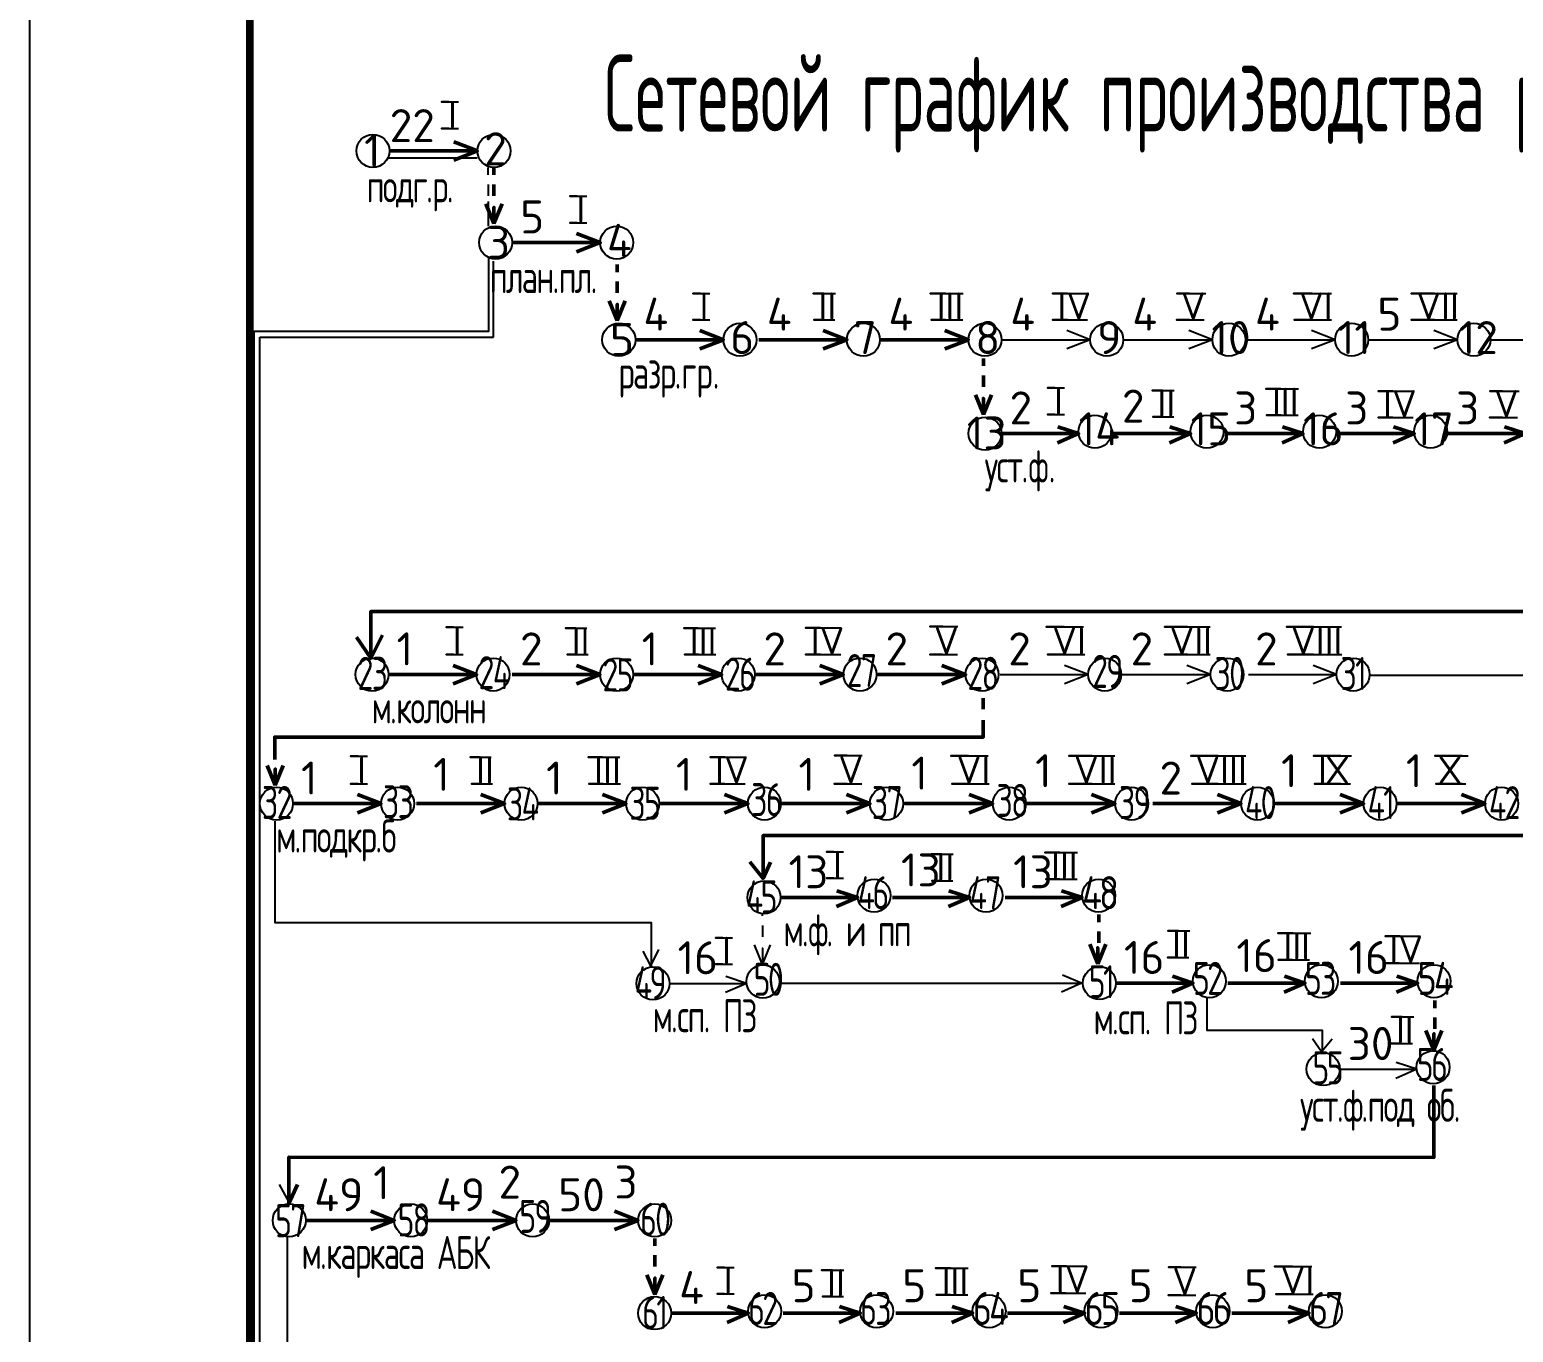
# Paper-space layout 'кал.план' of a CAD drawing. Header units: millimetres. Extents: x 0 to 2359, y 0 to 678.
# Drawn here: x 0.4 to 135.2, y 179.3 to 297.7 of the extents above; entities that cross this region are included whole.
import ezdxf

# ---------------------------------------------------------------- set-up
doc = ezdxf.new("R2010")
doc.units = ezdxf.units.MM
doc.header["$LTSCALE"] = 0.5
for name, color, linetype, lineweight in [('ТОЛСТЫЕ', 1, 'Continuous', 50), ('тонкая', 7, 'Continuous', 20), ('ТОНКИЕе', 7, 'Continuous', 25)]:
    doc.layers.add(name, color=color, linetype=linetype, lineweight=lineweight)
doc.layers.add('тонкие', color=7, linetype='Continuous')
doc.styles.add('Наклонный', font='isocpeur.ttf', dxfattribs={"width": 0.7, "height": 3.5})
doc.styles.add('Наклонный 5', font='isocpeur.ttf', dxfattribs={"height": 7})
doc.linetypes.add('119-1 Кабель высоковольтный подземный', pattern='A,8,-2,[31,Russia-GOST_Topo.shx,S=0.15,R=180,X=0,Y=0],1,[31,Russia-GOST_Topo.shx,S=0.1,R=180,X=0,Y=0],6,[31,Russia-GOST_Topo.shx,S=0.1,R=0,X=0,Y=0],1,[31,Russia-GOST_Topo.shx,S=0.15,R=0,X=0,Y=0],-2', length=20)

psp = doc.layouts.new('кал.план')

# ---------------------------------------------------------------- linework, layer by layer
at = {"layer": 'ТОЛСТЫЕ', "const_width": 0.7}
psp.add_lwpolyline([(20.4018, 5.2751), (835.4018, 5.2751), (835.4018, 589.2751), (20.4018, 589.2751)], close=True, dxfattribs=at)
at = {"layer": 'ТОЛСТЫЕ', "color": 0}
for points in [[(33.0836, 286.6386), (41.0836, 286.6386), (41.0836, 286.6386), (38.9397, 287.4727)], [(33.0836, 286.6386), (41.0836, 286.6386), (41.0836, 286.6386), (38.9397, 285.8045)], [(42.5836, 284.4637), (42.5836, 285.1386)], [(42.5836, 283.596), (42.5836, 282.5735)], [(42.5836, 280.0472), (42.5836, 280.0472), (41.8558, 281.8345)], [(42.5836, 280.0472), (42.5836, 280.0472), (43.3114, 281.8345)], [(42.5836, 281.5282), (42.5836, 281.5282), (42.5836, 280.0472)], [(44.2314, 278.3136), (52.2314, 278.3136), (52.2314, 278.3136), (50.0874, 279.1477)], [(44.2314, 278.3136), (52.2314, 278.3136), (52.2314, 278.3136), (50.0874, 277.4795)], [(53.7771, 275.6355), (53.7771, 276.3104)], [(53.7771, 274.7678), (53.7771, 273.7453)], [(53.7771, 271.219), (53.7771, 271.219), (53.0493, 273.0063)], [(53.7771, 271.219), (53.7771, 271.219), (54.5049, 273.0063)], [(53.7771, 272.7), (53.7771, 272.7), (53.7771, 271.219)], [(55.4249, 269.4854), (63.4249, 269.4854), (63.4249, 269.4854), (61.2809, 270.3194)], [(66.6418, 269.4854), (74.6418, 269.4854), (74.6418, 269.4854), (72.4978, 270.3194)], [(77.6876, 269.4854), (85.6876, 269.4854), (85.6876, 269.4854), (83.5437, 270.3194)], [(55.4249, 269.4854), (63.4249, 269.4854), (63.4249, 269.4854), (61.2809, 268.6513)], [(66.6418, 269.4854), (74.6418, 269.4854), (74.6418, 269.4854), (72.4978, 268.6513)], [(77.6876, 269.4854), (85.6876, 269.4854), (85.6876, 269.4854), (83.5437, 268.6513)], [(87.044, 267.1112), (87.044, 267.7861)], [(87.044, 266.2435), (87.044, 265.221)], [(87.044, 262.6947), (87.044, 262.6947), (86.3162, 264.482)], [(87.044, 262.6947), (87.044, 262.6947), (87.7718, 264.482)], [(87.044, 264.1757), (87.044, 264.1757), (87.044, 262.6947)], [(88.6918, 260.9611), (95.6918, 260.9611), (95.6918, 260.9611), (93.8187, 261.5738)], [(98.865, 260.9611), (105.865, 260.9611), (105.865, 260.9611), (103.9919, 261.5738)], [(109.0899, 260.9611), (116.0899, 260.9611), (116.0899, 260.9611), (114.2168, 261.5738)], [(119.1797, 260.9611), (126.1797, 260.9611), (126.1797, 260.9611), (124.3066, 261.5738)], [(129.2496, 260.9611), (136.2496, 260.9611), (136.2496, 260.9611), (134.3765, 261.5738)], [(88.6918, 260.9611), (95.6918, 260.9611), (95.6918, 260.9611), (93.7871, 260.1226)], [(98.865, 260.9611), (105.865, 260.9611), (105.865, 260.9611), (103.9604, 260.1226)], [(109.0899, 260.9611), (116.0899, 260.9611), (116.0899, 260.9611), (114.1852, 260.1226)], [(119.1797, 260.9611), (126.1797, 260.9611), (126.1797, 260.9611), (124.275, 260.1226)], [(129.2496, 260.9611), (136.2496, 260.9611), (136.2496, 260.9611), (134.3449, 260.1226)], [(31.3799, 240.5438), (32.4552, 242.6472)], [(33.0037, 239.0668), (41.0037, 239.0668), (41.0037, 239.0668), (38.8598, 239.9009)], [(33.0037, 239.0668), (41.0037, 239.0668), (41.0037, 239.0668), (38.8598, 238.2327)], [(44.2206, 239.0668), (52.2206, 239.0668), (52.2206, 239.0668), (50.0766, 239.9009)], [(44.2206, 239.0668), (52.2206, 239.0668), (52.2206, 239.0668), (50.0766, 238.2327)], [(55.2664, 239.0668), (63.2664, 239.0668), (63.2664, 239.0668), (61.1225, 239.9009)], [(55.2664, 239.0668), (63.2664, 239.0668), (63.2664, 239.0668), (61.1225, 238.2327)], [(66.3337, 239.0668), (74.3337, 239.0668), (74.3337, 239.0668), (72.1897, 239.9009)], [(66.3337, 239.0668), (74.3337, 239.0668), (74.3337, 239.0668), (72.1897, 238.2327)], [(77.4215, 239.0668), (85.4215, 239.0668), (85.4215, 239.0668), (83.2776, 239.9009)], [(77.4215, 239.0668), (85.4215, 239.0668), (85.4215, 239.0668), (83.2776, 238.2327)], [(87.0277, 236.931), (87.0277, 235.9085)], [(22.7106, 229.0072), (22.7106, 229.0072), (21.9828, 230.7945)], [(22.7106, 229.0072), (22.7106, 229.0072), (23.4384, 230.7945)], [(22.7106, 230.4882), (22.7106, 230.4882), (22.7106, 229.0072)], [(24.3235, 227.3361), (32.3235, 227.3361), (32.3235, 227.3361), (30.1795, 228.1702)], [(35.5403, 227.3361), (43.5403, 227.3361), (43.5403, 227.3361), (41.3964, 228.1702)], [(46.5862, 227.3361), (54.5862, 227.3361), (54.5862, 227.3361), (52.4422, 228.1702)], [(57.6534, 227.3361), (65.6534, 227.3361), (65.6534, 227.3361), (63.5095, 228.1702)], [(68.7413, 227.3361), (76.7413, 227.3361), (76.7413, 227.3361), (74.5973, 228.1702)], [(79.8899, 227.3361), (87.8899, 227.3361), (87.8899, 227.3361), (85.7459, 228.1702)], [(91.003, 227.3361), (99.003, 227.3361), (99.003, 227.3361), (96.8591, 228.1702)], [(102.4512, 227.3361), (110.4512, 227.3361), (110.4512, 227.3361), (108.3073, 228.1702)], [(113.5874, 227.3361), (121.5874, 227.3361), (121.5874, 227.3361), (119.4435, 228.1702)], [(124.6124, 227.3361), (132.6124, 227.3361), (132.6124, 227.3361), (130.4685, 228.1702)], [(24.3235, 227.3361), (32.3235, 227.3361), (32.3235, 227.3361), (30.1795, 226.5021)], [(35.5403, 227.3361), (43.5403, 227.3361), (43.5403, 227.3361), (41.3964, 226.5021)], [(46.5862, 227.3361), (54.5862, 227.3361), (54.5862, 227.3361), (52.4422, 226.5021)], [(57.6534, 227.3361), (65.6534, 227.3361), (65.6534, 227.3361), (63.5095, 226.5021)], [(68.7413, 227.3361), (76.7413, 227.3361), (76.7413, 227.3361), (74.5973, 226.5021)], [(79.8899, 227.3361), (87.8899, 227.3361), (87.8899, 227.3361), (85.7459, 226.5021)], [(91.003, 227.3361), (99.003, 227.3361), (99.003, 227.3361), (96.8591, 226.5021)], [(102.4512, 227.3361), (110.4512, 227.3361), (110.4512, 227.3361), (108.3073, 226.5021)], [(113.5874, 227.3361), (121.5874, 227.3361), (121.5874, 227.3361), (119.4435, 226.5021)], [(124.6124, 227.3361), (132.6124, 227.3361), (132.6124, 227.3361), (130.4685, 226.5021)], [(67.0286, 220.536), (67.7147, 222.0097)], [(68.6171, 218.8143), (75.6171, 218.8143), (75.6171, 218.8143), (73.744, 219.427)], [(68.6171, 218.8143), (75.6171, 218.8143), (75.6171, 218.8143), (73.7124, 217.9758)], [(78.7903, 218.8143), (85.7903, 218.8143), (85.7903, 218.8143), (83.9172, 219.427)], [(78.7903, 218.8143), (85.7903, 218.8143), (85.7903, 218.8143), (83.8857, 217.9758)], [(89.0152, 218.8143), (96.0152, 218.8143), (96.0152, 218.8143), (94.1421, 219.427)], [(89.0152, 218.8143), (96.0152, 218.8143), (96.0152, 218.8143), (94.1105, 217.9758)], [(97.5164, 216.58), (97.5164, 217.2549)], [(97.5164, 215.7123), (97.5164, 214.6898)], [(97.436, 212.7654), (97.436, 212.7654), (96.7082, 214.5527)], [(97.436, 212.7654), (97.436, 212.7654), (98.1638, 214.5527)], [(97.436, 214.2464), (97.436, 214.2464), (97.436, 212.7654)], [(99.0838, 211.0317), (106.0838, 211.0317), (106.0838, 211.0317), (104.2107, 211.6445)], [(109.257, 211.0317), (116.257, 211.0317), (116.257, 211.0317), (114.3839, 211.6445)], [(119.4819, 211.0317), (126.4819, 211.0317), (126.4819, 211.0317), (124.6088, 211.6445)], [(99.0838, 211.0317), (106.0838, 211.0317), (106.0838, 211.0317), (104.1791, 210.1933)], [(109.257, 211.0317), (116.257, 211.0317), (116.257, 211.0317), (114.3523, 210.1933)], [(119.4819, 211.0317), (126.4819, 211.0317), (126.4819, 211.0317), (124.5772, 210.1933)], [(128.0494, 208.7609), (128.0494, 209.4358)], [(128.0494, 207.8932), (128.0494, 206.8707)], [(127.969, 204.9463), (127.969, 204.9463), (127.2412, 206.7336)], [(127.969, 204.9463), (127.969, 204.9463), (128.6968, 206.7336)], [(127.969, 206.4273), (127.969, 206.4273), (127.969, 204.9463)], [(25.5256, 189.4718), (33.5256, 189.4718), (33.5256, 189.4718), (31.3817, 190.3059)], [(36.5928, 189.4718), (44.5928, 189.4718), (44.5928, 189.4718), (42.4489, 190.3059)], [(47.6807, 189.4718), (55.6807, 189.4718), (55.6807, 189.4718), (53.5367, 190.3059)], [(25.5256, 189.4718), (33.5256, 189.4718), (33.5256, 189.4718), (31.3817, 188.6377)], [(36.5928, 189.4718), (44.5928, 189.4718), (44.5928, 189.4718), (42.4489, 188.6377)], [(47.6807, 189.4718), (55.6807, 189.4718), (55.6807, 189.4718), (53.5367, 188.6377)], [(57.1953, 187.1621), (57.1953, 187.837)], [(57.1953, 186.2944), (57.1953, 185.2719)], [(57.1953, 182.7456), (57.1953, 182.7456), (56.4675, 184.5329)], [(57.1953, 182.7456), (57.1953, 182.7456), (57.9231, 184.5329)], [(57.1953, 184.2266), (57.1953, 184.2266), (57.1953, 182.7456)], [(58.6783, 181.0399), (65.6783, 181.0399), (65.6783, 181.0399), (63.8052, 181.6527)], [(58.6783, 181.0399), (65.6783, 181.0399), (65.6783, 181.0399), (63.7736, 180.2015)], [(68.8515, 181.0399), (75.8515, 181.0399), (75.8515, 181.0399), (73.9784, 181.6527)], [(68.8515, 181.0399), (75.8515, 181.0399), (75.8515, 181.0399), (73.9468, 180.2015)], [(79.0764, 181.0399), (86.0764, 181.0399), (86.0764, 181.0399), (84.2033, 181.6527)], [(79.0764, 181.0399), (86.0764, 181.0399), (86.0764, 181.0399), (84.1717, 180.2015)], [(89.2368, 181.0399), (96.2368, 181.0399), (96.2368, 181.0399), (94.3637, 181.6527)], [(89.2368, 181.0399), (96.2368, 181.0399), (96.2368, 181.0399), (94.3321, 180.2015)], [(99.3972, 181.0399), (106.3972, 181.0399), (106.3972, 181.0399), (104.5241, 181.6527)], [(99.3972, 181.0399), (106.3972, 181.0399), (106.3972, 181.0399), (104.4925, 180.2015)], [(109.6217, 181.0399), (116.6217, 181.0399), (116.6217, 181.0399), (114.7486, 181.6527)], [(109.6217, 181.0399), (116.6217, 181.0399), (116.6217, 181.0399), (114.717, 180.2015)]]:
    psp.add_lwpolyline(points, dxfattribs=at)
at = {"layer": 'ТОЛСТЫЕ', "color": 0, "linetype": '119-1 Кабель высоковольтный подземный', "ltscale": 0.7}
for points in [[(157.7096, 251.3131), (157.7096, 247.3485), (157.7096, 244.7796), (31.3799, 244.7796), (31.3799, 240.5438), (30.1032, 242.4577)], [(127.9688, 201.7181), (127.9688, 197.7535), (127.9688, 195.1846), (23.959, 195.2267), (23.959, 190.9908), (24.7216, 192.7259)]]:
    psp.add_lwpolyline(points, dxfattribs=at)
at = {"layer": 'ТОЛСТЫЕ', "color": 0, "linetype": '119-1 Кабель высоковольтный подземный', "ltscale": 0.8}
for points in [[(22.6629, 231.3421), (22.6629, 233.3778), (87.0277, 233.3778), (87.0277, 234.9122)], [(156.3921, 225.7271), (156.3921, 224.425), (67.0286, 224.425), (67.0286, 220.536), (65.8277, 222.0353)]]:
    psp.add_lwpolyline(points, dxfattribs=at)
at = {"layer": 'тонкие'}
psp.add_lwpolyline([(840.4018, 0.2751), (0.4018, 0.2751), (0.4018, 594.2751), (840.4018, 594.2751)], close=True, dxfattribs=at)
at = {"layer": 'ТОНКИЕе', "color": 0}
for p, q in [((42.5252, 269.7134), (42.5252, 276.6321)), ((21.3059, 58.8742), (21.3059, 269.7134)), ((21.3059, 269.7134), (42.5252, 269.7134))]:
    psp.add_line(p, q, dxfattribs=at)
for points in [[(38.4873, 291.0985), (37.8043, 291.0985), (39.3449, 291.0985)], [(38.4873, 288.6924), (37.8043, 288.6924), (39.3449, 288.6924)], [(32.9507, 286.0039), (41.0473, 286.0039)], [(42.0688, 284.4637), (42.0688, 285.1386)], [(42.0688, 283.596), (42.0688, 282.5735)], [(42.0688, 282.0477), (42.0688, 279.8051)], [(50.1466, 282.5252), (49.4637, 282.5252), (51.0042, 282.5252)], [(50.1466, 280.1192), (49.4637, 280.1192), (51.0042, 280.1192)], [(42.0797, 276.895), (42.0797, 270.2377), (20.7729, 270.2377), (20.7729, 58.226), (209.4408, 58.226), (209.4408, 65.9498)], [(61.3401, 273.697), (60.6572, 273.697), (62.1977, 273.697)], [(72.557, 273.697), (71.5726, 273.697), (73.5949, 273.697)], [(83.6028, 273.697), (82.2209, 273.697), (85.2041, 273.697)], [(94.67, 273.697), (93.3315, 273.697), (96.5734, 273.697)], [(105.7579, 273.697), (104.6028, 273.697), (107.2571, 273.697)], [(116.9065, 273.697), (115.2228, 273.697), (118.6676, 273.697)], [(128.0197, 273.697), (125.9063, 273.697), (130.0706, 273.697)], [(61.3401, 271.291), (60.6572, 271.291), (62.1977, 271.291)], [(72.557, 271.291), (71.6374, 271.291), (73.5621, 271.291)], [(83.6028, 271.291), (82.3055, 271.291), (85.1724, 271.291)], [(94.67, 271.291), (93.3138, 271.291), (96.503, 271.291)], [(105.7579, 271.291), (104.585, 271.291), (107.1146, 271.291)], [(116.9065, 271.291), (115.2802, 271.291), (118.6676, 271.291)], [(128.0197, 271.291), (125.9063, 271.291), (130.0706, 271.291)], [(88.7548, 269.4854), (96.7548, 269.4854), (96.7548, 269.4854), (94.6109, 270.3194)], [(99.8427, 269.4854), (107.8427, 269.4854), (107.8427, 269.4854), (105.6987, 270.3194)], [(110.9913, 269.4854), (118.9913, 269.4854), (118.9913, 269.4854), (116.8473, 270.3194)], [(122.1045, 269.4854), (130.1045, 269.4854), (130.1045, 269.4854), (127.9605, 270.3194)], [(88.7548, 269.4854), (96.7548, 269.4854), (96.7548, 269.4854), (94.6109, 268.6513)], [(99.8427, 269.4854), (107.8427, 269.4854), (107.8427, 269.4854), (105.6987, 268.6513)], [(110.9913, 269.4854), (118.9913, 269.4854), (118.9913, 269.4854), (116.8473, 268.6513)], [(122.1045, 269.4854), (130.1045, 269.4854), (130.1045, 269.4854), (127.9605, 268.6513)], [(93.5456, 265.1085), (92.8627, 265.1085), (94.4033, 265.1085)], [(103.3471, 264.8782), (102.3628, 264.8782), (104.385, 264.8782)], [(114.0739, 265.0375), (112.692, 265.0375), (115.6752, 265.0375)], [(124.2486, 264.824), (122.91, 264.824), (126.152, 264.824)], [(134.2082, 264.825), (133.0531, 264.825), (135.7075, 264.825)], [(93.5456, 262.7025), (92.8627, 262.7025), (94.4033, 262.7025)], [(103.3471, 262.4721), (102.4276, 262.4721), (104.3523, 262.4721)], [(114.0739, 262.6315), (112.7766, 262.6315), (115.6434, 262.6315)], [(124.2486, 262.418), (122.8924, 262.418), (126.0815, 262.418)], [(134.2082, 262.419), (133.0353, 262.419), (135.5649, 262.419)], [(38.9176, 243.38), (38.2347, 243.38), (39.7753, 243.38)], [(50.0068, 243.2893), (49.0872, 243.2893), (51.0119, 243.2893)], [(61.1297, 243.2871), (59.8324, 243.2871), (62.6992, 243.2871)], [(72.2489, 243.2997), (70.8927, 243.2997), (74.0818, 243.2997)], [(83.3628, 243.4263), (82.1899, 243.4263), (84.7195, 243.4263)], [(94.381, 243.4002), (92.7547, 243.4002), (96.1421, 243.4002)], [(105.5985, 243.4002), (103.4851, 243.4002), (107.6494, 243.4002)], [(117.0467, 243.4002), (114.572, 243.4002), (119.5745, 243.4002)], [(38.9189, 240.8724), (38.236, 240.8724), (39.7766, 240.8724)], [(50.1358, 240.8724), (49.2162, 240.8724), (51.141, 240.8724)], [(61.1816, 240.8724), (59.8843, 240.8724), (62.7512, 240.8724)], [(72.2489, 240.8724), (70.8927, 240.8724), (74.0818, 240.8724)], [(83.3367, 240.8724), (82.1638, 240.8724), (84.6934, 240.8724)], [(94.4853, 240.8724), (92.859, 240.8724), (96.2465, 240.8724)], [(105.5985, 240.8724), (103.4851, 240.8724), (107.6494, 240.8724)], [(117.0467, 240.8724), (114.6556, 240.8724), (119.5912, 240.8724)], [(88.5701, 239.0668), (96.5701, 239.0668), (96.5701, 239.0668), (94.4262, 239.9009)], [(88.5701, 239.0668), (96.5701, 239.0668), (96.5701, 239.0668), (94.4262, 238.2327)], [(99.6833, 239.0668), (107.6833, 239.0668), (107.6833, 239.0668), (105.5393, 239.9009)], [(99.6833, 239.0668), (107.6833, 239.0668), (107.6833, 239.0668), (105.5393, 238.2327)], [(111.1314, 239.0668), (119.1314, 239.0668), (119.1314, 239.0668), (116.9875, 239.9009)], [(111.1314, 239.0668), (119.1314, 239.0668), (119.1314, 239.0668), (116.9875, 238.2327)], [(30.2374, 231.6494), (29.5545, 231.6494), (31.095, 231.6494)], [(41.3265, 231.5586), (40.407, 231.5586), (42.3317, 231.5586)], [(52.4494, 231.5565), (51.1521, 231.5565), (54.019, 231.5565)], [(63.5686, 231.5691), (62.2124, 231.5691), (65.4015, 231.5691)], [(74.6826, 231.6957), (73.5097, 231.6957), (76.0393, 231.6957)], [(85.7007, 231.6696), (84.0744, 231.6696), (87.4619, 231.6696)], [(96.9183, 231.6696), (94.8049, 231.6696), (98.9692, 231.6696)], [(108.3664, 231.6696), (105.8917, 231.6696), (110.8942, 231.6696)], [(119.5027, 231.6696), (117.028, 231.6696), (120.4872, 231.6696)], [(130.5276, 231.6696), (128.0529, 231.6696), (131.0763, 231.6696)], [(30.2387, 229.1418), (29.5557, 229.1418), (31.0963, 229.1418)], [(41.4555, 229.1418), (40.536, 229.1418), (42.4607, 229.1418)], [(52.5014, 229.1418), (51.2041, 229.1418), (54.0709, 229.1418)], [(63.5686, 229.1418), (62.2124, 229.1418), (65.4015, 229.1418)], [(74.6565, 229.1418), (73.4836, 229.1418), (76.0132, 229.1418)], [(85.8051, 229.1418), (84.1788, 229.1418), (87.5662, 229.1418)], [(96.9183, 229.1418), (94.8049, 229.1418), (98.9692, 229.1418)], [(108.3664, 229.1418), (105.9754, 229.1418), (110.9109, 229.1418)], [(119.5027, 229.1418), (117.1116, 229.1418), (120.4004, 229.1418)], [(130.5276, 229.1418), (128.1366, 229.1418), (130.8593, 229.1418)], [(73.4709, 222.9617), (72.788, 222.9617), (74.3286, 222.9617)], [(83.2724, 222.7314), (82.2881, 222.7314), (84.3103, 222.7314)], [(93.9992, 222.8907), (92.6173, 222.8907), (95.6005, 222.8907)], [(73.4709, 220.5557), (72.788, 220.5557), (74.3286, 220.5557)], [(83.2724, 220.3253), (82.3529, 220.3253), (84.2776, 220.3253)], [(93.9992, 220.4847), (92.7019, 220.4847), (95.5688, 220.4847)], [(66.9693, 217.1366), (66.9693, 217.3345)], [(66.9693, 216.2689), (66.9693, 215.2464)], [(104.7723, 215.7752), (103.788, 215.7752), (105.8102, 215.7752)], [(63.3817, 215.1521), (62.6988, 215.1521), (64.2393, 215.1521)], [(66.9693, 212.72), (66.9693, 212.72), (66.2415, 214.5074)], [(66.9693, 212.72), (66.9693, 212.72), (67.6972, 214.5074)], [(115.1871, 215.5606), (113.8052, 215.5606), (116.7884, 215.5606)], [(124.9017, 215.295), (123.5455, 215.295), (126.7346, 215.295)], [(56.8352, 212.6128), (57.5719, 214.0847)], [(66.9693, 214.2011), (66.9693, 214.2011), (66.9693, 212.72)], [(104.692, 213.3531), (103.7724, 213.3531), (105.6972, 213.3531)], [(115.1068, 213.1385), (113.8095, 213.1385), (116.6764, 213.1385)], [(58.5279, 211.0047), (65.5279, 211.0047), (65.5279, 211.0047), (63.6548, 211.6175)], [(63.3817, 212.7461), (62.6988, 212.7461), (64.2393, 212.7461)], [(95.967, 211.0242), (94.217, 211.7521)], [(124.8214, 212.8517), (123.4652, 212.8517), (126.6543, 212.8517)], [(58.5279, 211.0047), (65.5279, 211.0047), (65.5279, 211.0047), (63.6232, 210.1663)], [(95.967, 211.0242), (94.1382, 210.2155)], [(125.0991, 207.9561), (124.1147, 207.9561), (126.137, 207.9561)], [(117.7715, 204.7977), (116.9269, 205.979)], [(125.0188, 205.534), (124.0992, 205.534), (126.0239, 205.534)], [(119.4105, 203.2127), (126.4105, 203.2127), (126.4105, 203.2127), (124.5374, 203.8254)], [(119.4105, 203.2127), (126.4105, 203.2127), (126.4105, 203.2127), (124.5059, 202.3742)], [(24.003, 191.0748), (23.1032, 192.7359)], [(63.5321, 185.1873), (62.8492, 185.1873), (64.3897, 185.1873)], [(73.3336, 184.957), (72.3492, 184.957), (74.3715, 184.957)], [(84.0604, 185.1164), (82.6784, 185.1164), (85.6616, 185.1164)], [(94.6055, 185.3027), (93.2493, 185.3027), (96.4385, 185.3027)], [(105.0175, 185.2192), (103.8446, 185.2192), (106.3743, 185.2192)], [(115.1296, 185.2883), (113.5033, 185.2883), (116.8908, 185.2883)], [(63.5321, 182.7813), (62.8492, 182.7813), (64.3897, 182.7813)], [(73.3336, 182.551), (72.414, 182.551), (74.3387, 182.551)], [(84.0604, 182.7104), (82.7631, 182.7104), (85.6299, 182.7104)], [(94.5252, 182.8593), (93.169, 182.8593), (96.3581, 182.8593)], [(104.9914, 182.6654), (103.8186, 182.6654), (106.3482, 182.6654)], [(115.234, 182.7605), (113.6077, 182.7605), (116.9951, 182.7605)]]:
    psp.add_lwpolyline(points, dxfattribs=at)
at = {"layer": 'ТОНКИЕе', "color": 0, "linetype": '119-1 Кабель высоковольтный подземный', "ltscale": 0.8}
for points in [[(132.9881, 269.4844), (157.8183, 269.4844), (157.8183, 262.7149)], [(122.1539, 239.0177), (156.0803, 239.0177), (156.2375, 229.0087)], [(22.6733, 225.7345), (22.6733, 216.5311), (56.8637, 216.5311), (56.8637, 212.5507), (56.146, 213.9185)], [(107.349, 209.6456), (107.349, 206.7521), (117.8081, 206.7521), (117.8081, 204.8767), (118.7217, 205.9601)], [(23.7837, 188.039), (23.7837, 161.6618)]]:
    psp.add_lwpolyline(points, dxfattribs=at)
at = {"layer": 'ТОНКИЕе', "color": 0, "linetype": '119-1 Кабель высоковольтный подземный'}
psp.add_lwpolyline([(68.4801, 211.0242), (95.967, 211.0242)], dxfattribs=at)
at = {"layer": 'ТОНКИЕе', "color": 0}
for centre in [(31.5836, 286.6386), (42.5836, 286.6386), (42.7314, 278.3136), (53.7314, 278.3136), (53.9249, 269.4854), (64.9249, 269.4854), (76.1418, 269.4854), (87.1876, 269.4854), (98.2548, 269.4854), (109.3427, 269.4854), (120.4913, 269.4854), (131.6045, 269.4854), (87.1918, 260.9611), (97.1822, 261.1305), (107.3554, 261.1305), (117.5803, 261.1305), (127.6701, 261.1305), (31.5037, 239.0668), (42.5037, 239.0668), (53.7206, 239.0668), (64.7664, 239.0668), (75.8337, 239.0668), (86.9215, 239.0668), (98.0701, 239.0668), (109.1833, 239.0668), (120.6314, 239.0668), (22.8235, 227.3361), (33.8235, 227.3361), (45.0403, 227.3361), (56.0862, 227.3361), (67.1534, 227.3361), (78.2413, 227.3361), (89.3899, 227.3361), (100.503, 227.3361), (111.9512, 227.3361), (123.0874, 227.3361), (134.1124, 227.3361), (67.1171, 218.8143), (77.1075, 218.9837), (87.2807, 218.9837), (97.5056, 218.9837), (57.0279, 211.0047), (67.0183, 211.1741), (97.5838, 211.0317), (107.5742, 211.2011), (117.7474, 211.2011), (127.9723, 211.2011), (127.901, 203.382), (117.9105, 203.2127), (23.9798, 189.4718), (35.0256, 189.4718), (46.0928, 189.4718), (57.1807, 189.4718), (57.1783, 181.0399), (67.1687, 181.2093), (77.3419, 181.2093), (87.5668, 181.2093), (97.7272, 181.2093), (107.8876, 181.2093), (118.1121, 181.2093)]:
    psp.add_circle(centre, 1.5, dxfattribs=at)

# ---------------------------------------------------------------- texts
at = {"layer": 'тонкая', "style": 'Наклонный', "width": 0.6}
psp.add_text('Сетевой график производства работ', height=7, dxfattribs=at).set_placement((52.5998, 288.3924))
at = {"layer": 'ТОНКИЕе', "color": 0, "attachment_point": 1, "style": 'Наклонный 5'}
for s, width, insert, char_height in [('I', 2.135501, (38.4046, 291.1903), 2.5), ('22', 1.266679, (33.1081, 290.4398), 3), ('1', 1.266679, (30.7809, 288.1567), 3), ('2', 1.266679, (41.7031, 288.3356), 3), ('{\\W0.7;\\T0.9;подг.р\\T1;.}', 5.512344, (31.0088, 284.9648), 3), ('5', 1.266679, (44.9593, 282.1405), 3), ('I', 2.135501, (50.064, 282.6171), 2.5), ('3', 1.266679, (41.9287, 279.8317), 3), ('4', 1.266679, (52.8509, 280.0106), 3), ('{\\W0.7;\\T0.9;план.пл\\T1;.}', 4.710534, (42.1991, 276.721), 3), ('I', 2.135501, (61.2575, 273.7889), 2.5), ('II', 2.135501, (72.0598, 273.7889), 2.5), ('III', 11.218717, (82.789, 273.7889), 2.5), ('IV', 2.135501, (93.7719, 273.7889), 2.5), ('V', 2.135501, (104.9769, 273.7889), 2.5), ('VI', 2.135501, (115.7108, 273.7889), 2.5), ('VII', 2.135501, (126.369, 273.7889), 2.5), ('4', 1.266679, (56.1528, 273.3123), 3), ('4', 1.266679, (67.3697, 273.3123), 3), ('4', 1.266679, (78.4155, 273.3123), 3), ('4', 1.266679, (89.4827, 273.3123), 3), ('4', 1.266679, (100.5706, 273.3123), 3), ('4', 1.266679, (111.7192, 273.3123), 3), ('5', 1.266679, (122.8324, 273.3123), 3), ('5', 1.266679, (53.1222, 271.0035), 3), ('6', 1.266679, (64.0444, 271.1824), 3), ('7', 1.266679, (75.2612, 271.1824), 3), ('8', 1.266679, (86.3071, 271.1824), 3), ('9', 1.266679, (97.3743, 271.1824), 3), ('10', 1.266679, (107.7616, 271.1824), 3), ('11', 1.266679, (119.2459, 271.1824), 3), ('12', 1.266679, (130.232, 271.1824), 3), ('{\\W0.7;\\T0.9;разр\\T1;.гр.}', 4.710534, (53.8895, 268.0399), 3), ('2', 1.266679, (89.4197, 264.788), 3), ('I', 2.135501, (93.463, 265.2003), 2.5), ('2', 1.266679, (99.627, 264.9574), 3), ('II', 2.135501, (102.8499, 264.97), 2.5), ('3', 1.266679, (109.8178, 264.788), 3), ('III', 11.218717, (113.2601, 265.1294), 2.5), ('3', 1.266679, (119.9076, 264.788), 3), ('IV', 2.135501, (123.3505, 264.9159), 2.5), ('3', 1.266679, (129.9775, 264.788), 3), ('V', 2.135501, (133.4272, 264.9169), 2.5), ('14', 1.266679, (95.6918, 262.886), 3), ('15', 1.266679, (105.865, 262.886), 3), ('16', 1.266679, (116.0899, 262.886), 3), ('17', 1.266679, (126.1797, 262.886), 3), ('13', 1.266679, (85.5397, 262.5072), 3), ('{\\W0.7;\\T0.9;уст\\T1;.ф.}', 4.710534, (87.1564, 259.5157), 3), ('1', 1.266679, (33.7316, 242.8937), 3), ('I', 2.135501, (38.8363, 243.3703), 2.5), ('2', 1.266679, (44.9485, 242.8937), 3), ('II', 2.135501, (49.6386, 243.3703), 2.5), ('1', 1.266679, (55.9944, 242.8937), 3), ('III', 11.218717, (60.3678, 243.3703), 2.5), ('2', 1.266679, (67.0616, 242.8937), 3), ('IV', 2.135501, (71.3508, 243.3703), 2.5), ('2', 1.266679, (78.1494, 242.8937), 3), ('V', 2.135501, (82.5557, 243.3703), 2.5), ('2', 1.266679, (89.298, 242.8937), 3), ('VI', 2.135501, (93.2896, 243.3703), 2.5), ('2', 1.266679, (100.4112, 242.8937), 3), ('VII', 2.135501, (103.9478, 243.3703), 2.5), ('2', 1.266679, (111.7239, 242.8937), 3), ('VIII', 2.135501, (114.9823, 243.3703), 2.5), ('{\\W0.7;\\T0.9;23}', 1.266679, (30.1892, 240.6684), 3), ('{\\W0.7;\\T0.9;24}', 1.266679, (41.1848, 240.7334), 3), ('{\\W0.7;\\T0.9;25}', 1.266679, (52.4406, 240.5384), 3), ('{\\W0.7;\\T0.9;26}', 1.266679, (63.5662, 240.6034), 3), ('{\\W0.7;\\T0.9;27}', 1.266679, (74.6268, 240.9284), 3), ('{\\W0.7;\\T0.9;28}', 1.266679, (85.5945, 240.6687), 3), ('{\\W0.7;\\T0.9;29}', 1.266679, (96.9157, 240.8519), 3), ('{\\W0.7;\\T0.9;30}', 1.266679, (108.0414, 240.6569), 3), ('{\\W0.7;\\T0.9;31}', 1.266679, (119.4896, 240.6569), 3), ('{\\W0.7;\\T0.9;м.колонн}', 4.710534, (31.4683, 237.6213), 3), ('1', 1.266679, (25.0514, 231.1631), 3), ('I', 2.135501, (30.156, 231.6396), 2.5), ('1', 1.266679, (37.0614, 231.4935), 3), ('II', 2.135501, (40.9583, 231.6396), 2.5), ('1', 1.266679, (47.3141, 231.1631), 3), ('III', 11.218717, (51.6876, 231.6396), 2.5), ('1', 1.266679, (59.1103, 231.4935), 3), ('IV', 2.135501, (62.6705, 231.6396), 2.5), ('1', 1.266679, (70.245, 231.4935), 3), ('V', 2.135501, (73.8755, 231.6396), 2.5), ('1', 1.266679, (80.4977, 231.6036), 3), ('VI', 2.135501, (84.6094, 231.6396), 2.5), ('1', 1.266679, (91.7426, 231.8239), 3), ('VII', 2.135501, (95.2676, 231.6396), 2.5), ('2', 1.266679, (103.0436, 231.1631), 3), ('VIII', 2.135501, (106.302, 231.6396), 2.5), ('1', 1.266679, (114.0843, 231.8239), 3), ('IХ', 2.135501, (117.4383, 231.6396), 2.5), ('1', 1.266679, (125.428, 231.8239), 3), ('Х', 2.135501, (128.4632, 231.6396), 2.5), ('{\\W0.7;\\T0.9;36}', 1.266679, (65.9466, 229.1978), 3), ('{\\W0.7;\\T0.9;32}', 1.266679, (21.509, 228.9378), 3), ('{\\W0.7;\\T0.9;33}', 1.266679, (32.5045, 229.0028), 3), ('{\\W0.7;\\T0.9;34}', 1.266679, (43.7603, 228.8078), 3), ('{\\W0.7;\\T0.9;35}', 1.266679, (54.886, 228.8728), 3), ('{\\W0.7;\\T0.9;37}', 1.266679, (76.9142, 228.938), 3), ('{\\W0.7;\\T0.9;38}', 1.266679, (88.2355, 229.1212), 3), ('{\\W0.7;\\T0.9;39}', 1.266679, (99.3612, 228.9263), 3), ('{\\W0.7;\\T0.9;40}', 1.266679, (110.8093, 228.9263), 3), ('{\\W0.7;\\T0.9;41}', 1.266679, (121.9456, 228.9263), 3), ('{\\W0.7;\\T0.9;42}', 1.266679, (132.9705, 228.9263), 3), ('{\\W0.7;\\T0.9;м.подкр.б}', 4.710534, (22.788, 225.8907), 3), ('13', 1.266679, (69.345, 222.6412), 3), ('I', 2.135501, (73.3883, 223.0535), 2.5), ('13', 1.266679, (79.5523, 222.8106), 3), ('II', 2.135501, (82.7752, 222.8232), 2.5), ('13', 1.266679, (89.7431, 222.6412), 3), ('III', 11.218717, (93.1854, 222.9826), 2.5), ('{\\W0.7;\\T0.85;45}', 1.266679, (65.465, 220.3604), 3), ('{\\W0.7;\\T0.85;46}', 1.266679, (75.6171, 220.7392), 3), ('{\\W0.7;\\T0.9;47}', 1.266679, (85.7903, 220.7392), 3), ('{\\W0.8;\\T0.85;48}', 1.266679, (96.0152, 220.7392), 3), ('{\\W0.7;\\T0.9;м.ф. и пп}', 19.517987, (68.8823, 217.3688), 3), ('II', 2.135501, (104.1948, 215.851), 2.5), ('16', 1.266679, (59.2558, 214.8317), 3), ('I', 2.135501, (63.2991, 215.244), 2.5), ('16', 1.266679, (99.8117, 214.8587), 3), ('16', 1.266679, (110.019, 215.0281), 3), ('III', 11.218717, (114.293, 215.6364), 2.5), ('16', 1.266679, (120.2098, 214.8587), 3), ('IV', 2.135501, (123.9233, 215.3495), 2.5), ('{\\W0.7;\\T0.9;53}', 1.266679, (116.257, 212.9566), 3), ('{\\W0.8;\\T0.85;54}', 1.266679, (126.4819, 212.9566), 3), ('{\\W0.7;\\T0.85;49}', 1.266679, (55.3757, 212.5508), 3), ('{\\W0.7;\\T0.85;50}', 1.266679, (66.1722, 212.8726), 3), ('{\\W0.7;\\T0.85;51}', 1.266679, (96.6157, 212.6559), 3), ('{\\W0.7;\\T0.85;52}', 1.266679, (106.0838, 212.9566), 3), ('{\\W0.7;\\T0.9;м.сп. ПЗ}', 19.517987, (56.9925, 209.5593), 3), ('{\\W0.7;\\T0.9;м.сп. ПЗ}', 19.517987, (97.0519, 209.3636), 3), ('II', 2.135501, (124.5215, 208.0319), 2.5), ('30', 1.266679, (120.1385, 207.0396), 3), ('{\\W0.7;\\T0.85;56}', 1.266679, (126.4105, 205.1375), 3), ('{\\W0.7;\\T0.85;55}', 1.266679, (116.9424, 204.8368), 3), ('{\\W0.7;\\T0.9;уст.ф.под об.}', 19.517987, (115.8125, 201.4242), 3), ('1', 1.266679, (31.6142, 194.3892), 3), ('2', 1.266679, (42.9918, 194.4501), 3), ('3', 1.266679, (53.5174, 194.4501), 3), ('49', 1.266679, (26.2535, 193.2987), 3), ('49', 1.266679, (37.3207, 193.2987), 3), ('50', 1.266679, (48.4086, 193.2987), 3), ('{\\W0.7;\\T0.9;57}', 1.266679, (22.6997, 190.9434), 3), ('{\\W0.7;\\T0.9;58}', 1.266679, (33.8254, 191.0084), 3), ('{\\W0.7;\\T0.9;59}', 1.266679, (44.886, 191.3334), 3), ('{\\W0.7;\\T0.9;60}', 1.266679, (55.8536, 191.0737), 3), ('{\\W0.7;\\T0.9;м.каркаса АБК}', 19.299279, (25.1031, 188.0528), 3), ('4', 1.266679, (59.4062, 184.8669), 3), ('I', 2.135501, (63.4495, 185.2792), 2.5), ('5', 1.266679, (69.6135, 185.0363), 3), ('II', 2.135501, (72.8364, 185.0489), 2.5), ('5', 1.266679, (79.6722, 185.0363), 3), ('III', 11.218717, (83.2465, 185.2082), 2.5), ('5', 1.266679, (90.1221, 185.0363), 3), ('IV', 2.135501, (93.6271, 185.3572), 2.5), ('5', 1.266679, (100.2367, 185.0363), 3), ('V', 2.135501, (104.2105, 185.1632), 2.5), ('5', 1.266679, (110.7424, 185.0363), 3), ('VI', 2.135501, (114.0383, 185.2584), 2.5), ('{\\W0.7;\\T0.85;61}', 3, (56.0423, 182.6038), 3), ('{\\W0.7;\\T0.85;62}', 1.266679, (65.6783, 182.9648), 3), ('{\\W0.7;\\T0.9;63}', 1.266679, (75.8515, 182.9648), 3), ('{\\W0.8;\\T0.85;64}', 1.266679, (86.0764, 182.9648), 3), ('{\\W0.8;\\T0.85;65}', 1.266679, (96.2368, 182.9648), 3), ('{\\W0.8;\\T0.85;66}', 1.266679, (106.3972, 182.9648), 3), ('{\\W0.8;\\T0.85;67}', 1.266679, (116.6217, 182.9648), 3)]:
    psp.add_mtext_dynamic_manual_height_columns(s, width=width, gutter_width=35, heights=[0], dxfattribs=dict(at, insert=insert, char_height=char_height))

doc.saveas('drawing.dxf')
